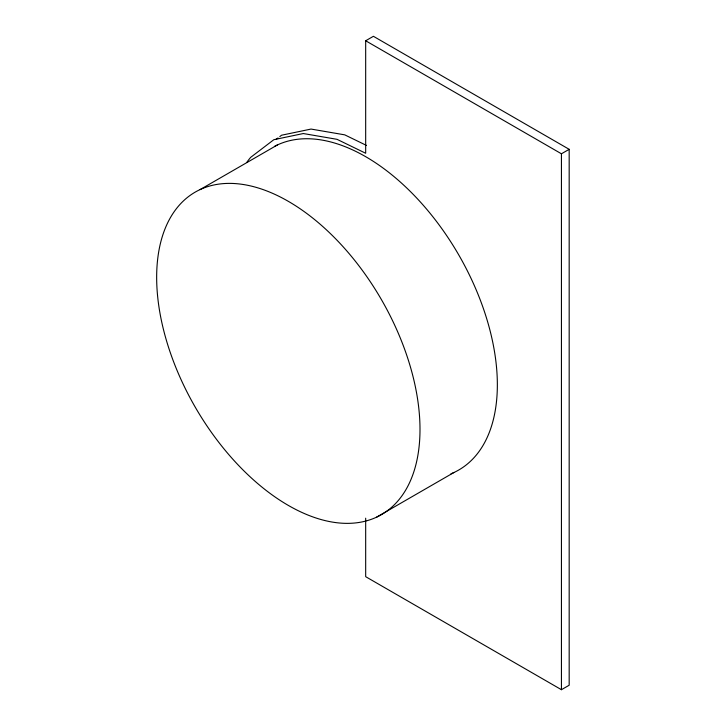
<?xml version="1.0" encoding="UTF-8"?>
<svg xmlns="http://www.w3.org/2000/svg" width="726" height="726" viewBox="0 0 726 726"><rect width="100%" height="100%" fill="white"/><g stroke="black" fill="none" stroke-linecap="round" stroke-linejoin="round"><path stroke-width="1.09" d="M276.234 139.301L278.013 137.94M279.8 136.579L281.579 135.218L311.037 129.065L344.741 134.855L366.494 145.427M246.813 162.325A189.513 109.417 60 0 1 250.661 157.37L273.847 139.691L303.305 133.539L337.009 139.319L365.677 153.259L365.677 40.765L373.409 36.3L569.175 149.32L569.175 685.235L561.434 689.7L365.677 576.68L365.677 518.183M200.058 189.604L277.414 144.946M365.677 40.765L561.434 153.785L569.175 149.32M376.594 517.157A186.21 107.502 60 0 0 328.805 232.075A186.21 107.502 60 0 0 159.584 310.91A186.21 107.502 60 0 0 376.594 517.157L453.95 472.499M561.434 153.785L561.434 689.7M274.41 146.443A186.21 107.502 60 0 1 463.324 263.102A186.21 107.502 60 0 1 450.982 473.788"/></g></svg>
